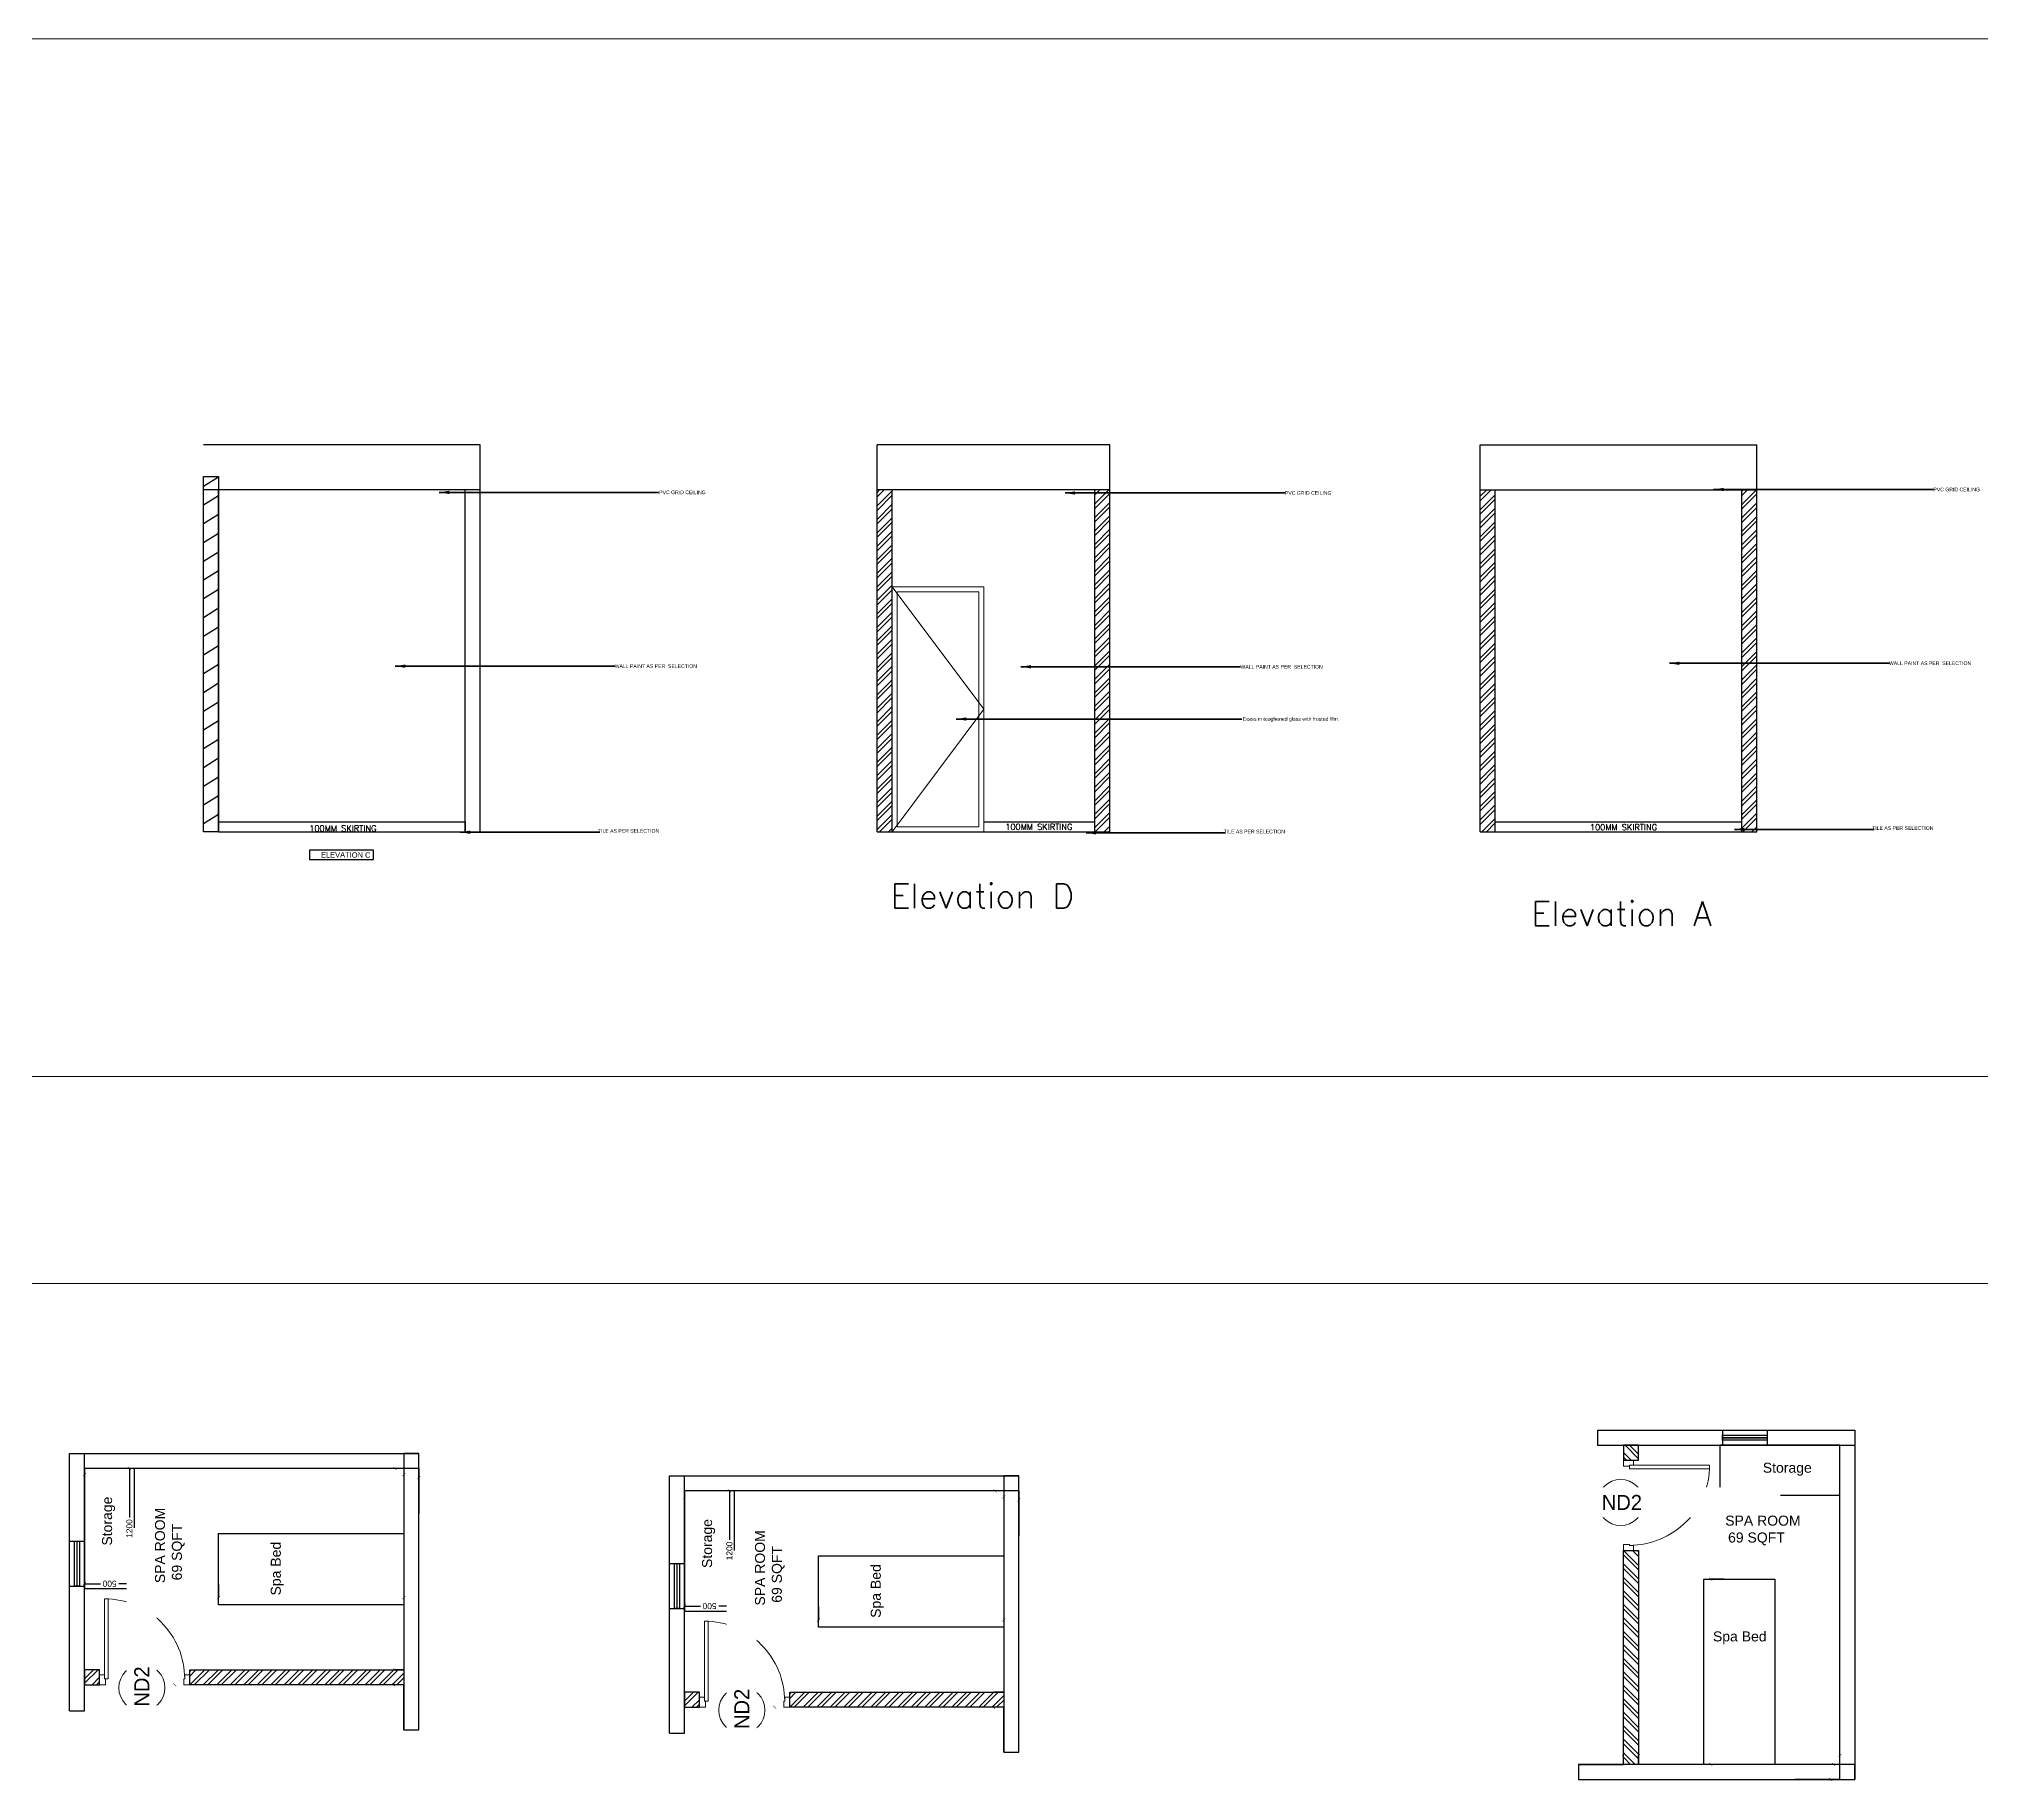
# Model space of a CAD drawing. Header units: millimetres. Extents: x 1464389 to 1998638, y -29162 to 256806.
# Drawn here: x 1625956 to 1645350, y 165906 to 183305 of the extents above; entities that cross this region are included whole.
import ezdxf

# ---------------------------------------------------------------- set-up
doc = ezdxf.new("R2010")
doc.units = ezdxf.units.MM
doc.header["$LTSCALE"] = 15
doc.layers.get('0').update_dxf_attribs({"lineweight": 5})
for name, color, linetype in [('A-TEXT', 4, 'Continuous'), ('A-WNDW', 4, 'Continuous'), ('GFC Walls', 14, 'Continuous'), ('Layer 1', 7, 'Continuous'), ('NEW WALL', 5, 'Continuous'), ('Text', 250, 'Continuous'), ('Tile', 251, 'Continuous'), ('Walls & Columns', 7, 'Continuous')]:
    doc.layers.add(name, color=color, linetype=linetype)
for name, color, linetype, lineweight in [('dimension', 1, 'Continuous', 25), ('DOOR', 124, 'Continuous', 9), ('floor raising', 210, 'Continuous', 9), ('Hatch', 252, 'Continuous', 15), ('leader', 10, 'Continuous', 18), ('ledge wall line', 252, 'Continuous', 13), ('LS_DR_Door', 34, 'Continuous', 5), ('LS_DR_TEXT', 7, 'Continuous', 13), ('wall', 50, 'Continuous', 30)]:
    doc.layers.add(name, color=color, linetype=linetype, lineweight=lineweight)
doc.layers.add('Furnitures', color=7, linetype='Continuous', lineweight=25, true_color=0x753b00)
doc.styles.add('ARIAL', font='arial.ttf')
doc.styles.add('ROMANS', font='romans.shx')
doc.dimstyles.new('MD50', dxfattribs={"dimscale": 50, "dimtxt": 1.9, "dimasz": 1.3, "dimexe": 1.3, "dimexo": 2.38, "dimgap": 1, "dimtad": 1, "dimdec": 0, "dimzin": 3, "dimdsep": 46, "dimtxsty": 'ROMANS', "dimblk": 'OBLIQUE', "dimcen": -1.9, "dimdle": 1.3, "dimclrd": 150, "dimclre": 150, "dimclrt": 256, "dimadec": 0, "dimazin": 0, "dimtfac": 1, "dimtdec": 0, "dimtix": 1, "dimtmove": 2, "dimatfit": 3, "dimfxl": 1, "dimtolj": 1, "dimtzin": 3, "dimarcsym": 0})
pattern_1 = [(45, (360435.32, 316717.3), (-67.351921, 67.351921), []), (45, (360480.22, 316717.3), (-67.351921, 67.351921), [])]

# ---------------------------------------------------------------- blocks, each defined once
blk = doc.blocks.new('_Oblique')
at = {"color": 0, "linetype": 'ByBlock', "lineweight": -2}
blk.add_line((-0.5, -0.5), (0.5, 0.5), dxfattribs=at)
blk = doc.blocks.new('_ArchTick')
at = {"color": 0, "linetype": 'ByBlock', "const_width": 0.15}
blk.add_lwpolyline([(-0.5, -0.5), (0.5, 0.5)], dxfattribs=at)
blk = doc.blocks.new('D900')
for points in [[(0, 840), (0, 900), (100, 900), (100, 850), (60, 850), (60, 840)], [(0, 60), (0, 0), (100, 0), (100, 50), (60, 50), (60, 60)]]:
    blk.add_lwpolyline(points, close=True)
blk.add_lwpolyline([(60, 850, -0.414214), (860, 50), (60, 50), (60, 85), (859, 85)], format="xyb")

msp = doc.modelspace()

# ---------------------------------------------------------------- hatches: boundary and pattern name
at = {"layer": 'Hatch', "ltscale": 0.25}
h = msp.add_hatch(dxfattribs=at)
h.set_pattern_fill('ANSI32', color=256, scale=10)
h.set_pattern_definition(pattern_1)
h.paths.add_polyline_path([(1634475.1, 178802.2), (1634325.1, 178802.2), (1634325.1, 175387.2), (1634475.1, 175387.2), (1634475.1, 177832.2)])
h.paths.add_polyline_path([(1636650.2, 178802.2), (1636499.5, 178802.2), (1636499.5, 175387.2), (1636650.2, 175387.2)])
h = msp.add_hatch(dxfattribs=at)
h.set_pattern_fill('ANSI32', color=256, scale=10)
h.set_pattern_definition(pattern_1)
h.paths.add_polyline_path([(1640497.9, 178802.2), (1640347.9, 178802.2), (1640347.9, 175387.2), (1640497.9, 175387.2)])
h.paths.add_polyline_path([(1643109.7, 178802.2), (1642959.7, 178802.2), (1642959.7, 175387.2), (1643109.7, 175387.2)])
at = {"layer": 'Layer 1', "ltscale": 0.25}
h = msp.add_hatch(dxfattribs=at)
h.set_pattern_fill('ANSI31', color=8, scale=50, angle=167)
h.set_pattern_definition([(212, (731964.1, 355793.56), (84.124683, -134.627635), [])])
h.paths.add_polyline_path([(1627749.4, 178934.2), (1627599.4, 178934.2), (1627599.4, 175387.2), (1627749.4, 175387.2)])

# ---------------------------------------------------------------- linework, layer by layer
at = {"color": 1}
for p, q in [((1642765.8, 169335.3), (1643214.8, 169335.3)), ((1626337.3, 167854.2), (1626337.3, 168303.2)), ((1632328.2, 167630.4), (1632328.2, 168079.4))]:
    msp.add_line(p, q, dxfattribs=at)
at = {"ltscale": 0.25}
for points in [[(1662718.6, 183305.3), (1615220.4, 183305.3)], [(1634475.1, 177832.2), (1635391.5, 176609.7), (1634475.1, 175387.2)], [(1662718.6, 172943.6), (1615220.4, 172943.6)], [(1662718.6, 170874), (1615220.4, 170874)]]:
    msp.add_lwpolyline(points, dxfattribs=at)
for centre in [(1641750.2, 168687.9), (1641750.2, 168687.9), (1626984.7, 166838.6), (1626984.7, 166838.6), (1632975.5, 166614.8), (1632975.5, 166614.8)]:
    msp.add_circle(centre, 230.2)
at = {"layer": 'A-WNDW', "ltscale": 0.5}
for p, q in [((1641518.8, 169410.3), (1641518.8, 169260.3)), ((1642765.8, 169410.3), (1642765.8, 169260.3)), ((1642765.8, 169335.3), (1643214.8, 169335.3)), ((1643214.8, 169410.3), (1643214.8, 169260.3)), ((1626262.3, 168303.2), (1626412.3, 168303.2)), ((1626337.3, 167854.2), (1626337.3, 168303.2)), ((1632253.2, 168079.4), (1632403.2, 168079.4)), ((1632328.2, 167630.4), (1632328.2, 168079.4)), ((1626262.3, 167854.2), (1626412.3, 167854.2)), ((1632253.2, 167630.4), (1632403.2, 167630.4)), ((1626262.3, 166607.2), (1626412.3, 166607.2)), ((1632253.2, 166383.4), (1632403.2, 166383.4))]:
    msp.add_line(p, q, dxfattribs=at)
for points in [[(1641518.8, 169360.3), (1641518.8, 169310.3)], [(1641518.8, 169360.3), (1641518.8, 169310.3)], [(1626312.3, 166607.2), (1626362.3, 166607.2)], [(1626312.3, 166607.2), (1626362.3, 166607.2)], [(1632303.2, 166383.4), (1632353.2, 166383.4)], [(1632303.2, 166383.4), (1632353.2, 166383.4)]]:
    msp.add_lwpolyline(points, dxfattribs=at)
at = {"layer": 'A-WNDW', "ltscale": 0.5, "const_width": 14.1}
for points in [[(1642765.8, 169335.3), (1643214.8, 169335.3)], [(1642765.8, 169335.3), (1643214.8, 169335.3)], [(1626337.3, 167854.2), (1626337.3, 168303.2)], [(1626337.3, 167854.2), (1626337.3, 168303.2)], [(1632328.2, 167630.4), (1632328.2, 168079.4)], [(1632328.2, 167630.4), (1632328.2, 168079.4)]]:
    msp.add_lwpolyline(points, dxfattribs=at)
at = {"layer": 'A-WNDW', "ltscale": 0.5}
for points in [[(1642765.8, 169360.3), (1643214.8, 169360.3), (1643214.8, 169310.3), (1642765.8, 169310.3)], [(1642765.8, 169360.3), (1643214.8, 169360.3), (1643214.8, 169310.3), (1642765.8, 169310.3)], [(1626312.3, 167854.2), (1626312.3, 168303.2), (1626362.3, 168303.2), (1626362.3, 167854.2)], [(1626312.3, 167854.2), (1626312.3, 168303.2), (1626362.3, 168303.2), (1626362.3, 167854.2)], [(1632303.2, 167630.4), (1632303.2, 168079.4), (1632353.2, 168079.4), (1632353.2, 167630.4)], [(1632303.2, 167630.4), (1632303.2, 168079.4), (1632353.2, 168079.4), (1632353.2, 167630.4)]]:
    msp.add_lwpolyline(points, close=True, dxfattribs=at)
at = {"layer": 'dimension', "color": 251}
for p, q in [((1642739.8, 169260.3), (1642789.3, 169260.3)), ((1643939.8, 169260.3), (1643877.6, 169260.3)), ((1626412.3, 169028.2), (1626412.3, 168965.9)), ((1626859.9, 169031.2), (1626859.9, 168539.8)), ((1626912.3, 169028.2), (1626859.9, 169028.2)), ((1629599.8, 169028.6), (1629511.4, 169028.6)), ((1629599.8, 169028.6), (1629599.8, 168965.9)), ((1632403.2, 168804.4), (1632403.2, 168742.2)), ((1632850.7, 168807.4), (1632850.7, 168316.1)), ((1632903.2, 168804.4), (1632850.7, 168804.4)), ((1635590.7, 168804.9), (1635502.3, 168804.9)), ((1635590.7, 168804.9), (1635590.7, 168742.2)), ((1642739.8, 168760.3), (1642739.8, 168812.7)), ((1642739.8, 168760.3), (1642789.3, 168760.3)), ((1643939.8, 168760.3), (1643939.8, 168812.7)), ((1626859.9, 167825.2), (1626859.9, 168316.5)), ((1632850.7, 167601.4), (1632850.7, 168092.7)), ((1626409.3, 167877.7), (1626571.1, 167877.7)), ((1626412.3, 167828.2), (1626412.3, 167877.7)), ((1626915.3, 167877.7), (1626753.5, 167877.7)), ((1626912.3, 167828.2), (1626859.9, 167828.2)), ((1626912.3, 167828.2), (1626912.3, 167877.7)), ((1627749.8, 167869.5), (1627749.8, 167738.5)), ((1629599.8, 167869.5), (1629599.8, 167738.5)), ((1642781.1, 167922.7), (1642650.1, 167922.7)), ((1632400.2, 167654), (1632562, 167654)), ((1632403.2, 167604.4), (1632403.2, 167654)), ((1632906.2, 167654), (1632744.4, 167654)), ((1632903.2, 167604.4), (1632850.7, 167604.4)), ((1632903.2, 167604.4), (1632903.2, 167654)), ((1633740.7, 167645.8), (1633740.7, 167514.7)), ((1635590.7, 167645.8), (1635590.7, 167514.7)), ((1629599.9, 167016.9), (1629511.4, 167016.9)), ((1635590.7, 166793.2), (1635502.3, 166793.2)), ((1641928.6, 166072.7), (1641928.6, 166161.2)), ((1642781.1, 166072.7), (1642650.1, 166072.7)), ((1643940.2, 166072.8), (1643877.6, 166072.8)), ((1643940.2, 166072.8), (1643940.2, 166161.2))]:
    msp.add_line(p, q, dxfattribs=at)
at = {"layer": 'floor raising', "color": 251}
for p, q in [((1627312.3, 166866.9), (1627312.3, 166866.9)), ((1629599.9, 166866.9), (1629497.8, 166866.9)), ((1633303.2, 166643.2), (1633303.2, 166643.2)), ((1635590.7, 166643.2), (1635488.6, 166643.2)), ((1641778.6, 166072.7), (1641778.6, 166174.8))]:
    msp.add_line(p, q, dxfattribs=at)
at = {"layer": 'Furnitures'}
for p, q in [((1643939.8, 169260.3), (1642739.8, 169260.3)), ((1642739.8, 169260.3), (1642739.8, 168760.3)), ((1643939.8, 168760.3), (1643939.8, 169260.3)), ((1626412.3, 169028.2), (1626412.3, 167828.2)), ((1626912.3, 169028.2), (1626412.3, 169028.2)), ((1626912.3, 167828.2), (1626912.3, 169028.2)), ((1629749.8, 169028.5), (1629749.8, 169028.5)), ((1629749.8, 169028.5), (1629749.8, 168578.5)), ((1632403.2, 168804.4), (1632403.2, 167604.4)), ((1632903.2, 168804.4), (1632403.2, 168804.4)), ((1632903.2, 167604.4), (1632903.2, 168804.4)), ((1635740.7, 168804.8), (1635740.7, 168804.8)), ((1635740.7, 168804.8), (1635740.7, 168354.8)), ((1642739.8, 168760.3), (1643939.8, 168760.3)), ((1627749.8, 167667.9), (1627749.8, 168377.9)), ((1627749.8, 168377.9), (1629599.8, 168377.9)), ((1629599.8, 168377.9), (1629599.8, 167667.9)), ((1633740.7, 167444.2), (1633740.7, 168154.2)), ((1633740.7, 168154.2), (1635590.7, 168154.2)), ((1635590.7, 168154.2), (1635590.7, 167444.2)), ((1626412.3, 167828.2), (1626912.3, 167828.2)), ((1642579.6, 166072.7), (1642579.6, 167922.7)), ((1642579.6, 167922.7), (1643289.6, 167922.7)), ((1643289.6, 167922.7), (1643289.6, 166072.7)), ((1629599.8, 167667.9), (1627749.8, 167667.9)), ((1632403.2, 167604.4), (1632903.2, 167604.4)), ((1635590.7, 167444.2), (1633740.7, 167444.2)), ((1641778.6, 166072.7), (1641778.6, 167272.7)), ((1629599.9, 166866.9), (1628399.9, 166866.9)), ((1629599.9, 166417.2), (1629599.9, 166866.9)), ((1635590.7, 166643.2), (1634390.7, 166643.2)), ((1635590.7, 166193.4), (1635590.7, 166643.2)), ((1641328.8, 166072.7), (1641778.6, 166072.7)), ((1643289.6, 166072.7), (1642579.6, 166072.7)), ((1643940.2, 165922.8), (1643490.2, 165922.8)), ((1643940.2, 165922.8), (1643940.2, 165922.8))]:
    msp.add_line(p, q, dxfattribs=at)
at = {"layer": 'GFC Walls'}
for p, q in [((1641518.8, 169410.3), (1644089.8, 169410.3)), ((1626262.3, 166607.2), (1626262.3, 169178.2)), ((1626412.3, 166607.2), (1626412.3, 169178.2)), ((1641518.8, 169260.3), (1644089.8, 169260.3)), ((1632253.2, 166383.4), (1632253.2, 168954.4)), ((1632403.2, 166383.4), (1632403.2, 168954.4))]:
    msp.add_line(p, q, dxfattribs=at)
at = {"layer": 'GFC Walls', "ltscale": 0.5}
for p, q in [((1644089.8, 169410.3), (1644089.8, 169260.3)), ((1626262.3, 169178.2), (1626412.3, 169178.2)), ((1632253.2, 168954.4), (1632403.2, 168954.4))]:
    msp.add_line(p, q, dxfattribs=at)
at = {"layer": 'ledge wall line', "linetype": 'Continuous'}
for p, q in [((1641854.7, 169110.1), (1641778.6, 169186.2)), ((1641809.8, 169110.1), (1641778.6, 169141.3)), ((1641928.6, 169126), (1641794.3, 169260.3)), ((1641928.6, 169170.9), (1641839.2, 169260.3)), ((1641928.6, 168059.4), (1641778.6, 168209.4)), ((1641928.6, 168014.5), (1641778.6, 168164.5)), ((1641928.6, 168149.2), (1641867.2, 168210.6)), ((1641928.6, 168194.1), (1641912.1, 168210.6)), ((1641928.6, 167924.7), (1641778.6, 168074.7)), ((1641928.6, 167879.8), (1641778.6, 168029.8)), ((1641928.6, 167790), (1641778.6, 167940)), ((1641928.6, 167745.1), (1641778.6, 167895.1)), ((1641928.6, 167655.3), (1641778.6, 167805.3)), ((1641928.6, 167610.4), (1641778.6, 167760.4)), ((1641928.6, 167520.6), (1641778.6, 167670.6)), ((1641928.6, 167475.7), (1641778.6, 167625.7)), ((1641928.6, 167385.9), (1641778.6, 167535.9)), ((1641928.6, 167341), (1641778.6, 167491)), ((1641928.6, 167251.2), (1641778.6, 167401.2)), ((1641928.6, 167206.3), (1641778.6, 167356.3)), ((1641928.6, 167116.5), (1641778.6, 167266.5)), ((1641928.6, 167071.6), (1641778.6, 167221.6)), ((1626546.6, 167016.9), (1626412.3, 166882.7)), ((1626501.7, 167016.9), (1626412.3, 166927.6)), ((1627523.4, 167016.9), (1627462, 166955.6)), ((1627478.5, 167016.9), (1627462, 167000.5)), ((1627613.2, 167016.9), (1627463.2, 166866.9)), ((1627658.1, 167016.9), (1627508.1, 166866.9)), ((1627747.9, 167016.9), (1627597.9, 166866.9)), ((1627792.8, 167016.9), (1627642.8, 166866.9)), ((1627882.6, 167016.9), (1627732.6, 166866.9)), ((1627927.5, 167016.9), (1627777.5, 166866.9)), ((1628017.3, 167016.9), (1627867.3, 166866.9)), ((1628062.2, 167016.9), (1627912.2, 166866.9)), ((1628152, 167016.9), (1628002, 166866.9)), ((1628196.9, 167016.9), (1628046.9, 166866.9)), ((1628286.7, 167016.9), (1628136.7, 166866.9)), ((1628331.6, 167016.9), (1628181.6, 166866.9)), ((1628421.4, 167016.9), (1628271.4, 166866.9)), ((1628466.3, 167016.9), (1628316.3, 166866.9)), ((1628556.1, 167016.9), (1628406.1, 166866.9)), ((1628601, 167016.9), (1628451, 166866.9)), ((1628690.8, 167016.9), (1628540.8, 166866.9)), ((1628735.7, 167016.9), (1628585.7, 166866.9)), ((1628825.5, 167016.9), (1628675.5, 166866.9)), ((1628870.4, 167016.9), (1628720.4, 166866.9)), ((1628960.2, 167016.9), (1628810.2, 166866.9)), ((1629005.1, 167016.9), (1628855.1, 166866.9)), ((1629094.9, 167016.9), (1628944.9, 166866.9)), ((1629139.8, 167016.9), (1628989.8, 166866.9)), ((1629229.6, 167016.9), (1629079.6, 166866.9)), ((1629274.5, 167016.9), (1629124.5, 166866.9)), ((1629364.3, 167016.9), (1629214.3, 166866.9)), ((1629409.2, 167016.9), (1629259.2, 166866.9)), ((1629499, 167016.9), (1629349, 166866.9)), ((1629543.9, 167016.9), (1629393.9, 166866.9)), ((1641928.6, 166981.8), (1641778.6, 167131.8)), ((1641928.6, 166936.9), (1641778.6, 167086.9)), ((1641928.6, 166847.1), (1641778.6, 166997.1)), ((1626562.5, 166943.1), (1626486.4, 166866.9)), ((1626562.5, 166898.2), (1626531.3, 166866.9)), ((1629599.9, 166983.1), (1629483.7, 166866.9)), ((1629599.9, 166938.2), (1629528.6, 166866.9)), ((1632537.4, 166793.2), (1632403.2, 166659)), ((1632492.5, 166793.2), (1632403.2, 166703.9)), ((1633514.2, 166793.2), (1633452.9, 166731.8)), ((1633469.3, 166793.2), (1633452.9, 166776.7)), ((1633604, 166793.2), (1633454, 166643.2)), ((1633648.9, 166793.2), (1633498.9, 166643.2)), ((1633738.7, 166793.2), (1633588.7, 166643.2)), ((1633783.6, 166793.2), (1633633.6, 166643.2)), ((1633873.4, 166793.2), (1633723.4, 166643.2)), ((1633918.3, 166793.2), (1633768.3, 166643.2)), ((1634008.1, 166793.2), (1633858.1, 166643.2)), ((1634053, 166793.2), (1633903, 166643.2)), ((1634142.8, 166793.2), (1633992.8, 166643.2)), ((1634187.7, 166793.2), (1634037.7, 166643.2)), ((1634277.6, 166793.2), (1634127.6, 166643.2)), ((1634322.5, 166793.2), (1634172.5, 166643.2)), ((1634412.3, 166793.2), (1634262.3, 166643.2)), ((1634457.2, 166793.2), (1634307.2, 166643.2)), ((1634547, 166793.2), (1634397, 166643.2)), ((1634591.9, 166793.2), (1634441.9, 166643.2)), ((1634681.7, 166793.2), (1634531.7, 166643.2)), ((1634726.6, 166793.2), (1634576.6, 166643.2)), ((1634816.4, 166793.2), (1634666.4, 166643.2)), ((1634861.3, 166793.2), (1634711.3, 166643.2)), ((1634951.1, 166793.2), (1634801.1, 166643.2)), ((1634996, 166793.2), (1634846, 166643.2)), ((1635085.8, 166793.2), (1634935.8, 166643.2)), ((1635130.7, 166793.2), (1634980.7, 166643.2)), ((1635220.5, 166793.2), (1635070.5, 166643.2)), ((1635265.4, 166793.2), (1635115.4, 166643.2)), ((1635355.2, 166793.2), (1635205.2, 166643.2)), ((1635400.1, 166793.2), (1635250.1, 166643.2)), ((1635489.9, 166793.2), (1635339.9, 166643.2)), ((1635534.8, 166793.2), (1635384.8, 166643.2)), ((1641928.6, 166802.2), (1641778.6, 166952.2)), ((1641928.6, 166712.4), (1641778.6, 166862.4)), ((1641928.6, 166667.5), (1641778.6, 166817.5)), ((1632553.4, 166719.3), (1632477.2, 166643.2)), ((1632553.4, 166674.4), (1632522.1, 166643.2)), ((1635590.7, 166759.3), (1635474.6, 166643.2)), ((1635590.7, 166714.4), (1635519.5, 166643.2)), ((1641928.6, 166577.7), (1641778.6, 166727.7)), ((1641928.6, 166532.8), (1641778.6, 166682.8)), ((1641928.6, 166443), (1641778.6, 166593)), ((1641928.6, 166398.1), (1641778.6, 166548.1)), ((1641928.6, 166308.3), (1641778.6, 166458.3)), ((1641928.6, 166263.4), (1641778.6, 166413.4)), ((1641928.6, 166173.6), (1641778.6, 166323.6)), ((1641928.6, 166128.7), (1641778.6, 166278.7)), ((1641894.7, 166072.7), (1641778.6, 166188.9)), ((1641849.8, 166072.7), (1641778.6, 166144))]:
    msp.add_line(p, q, dxfattribs=at)
at = {"layer": 'LS_DR_Door', "ltscale": 0.25}
for points in [[(1634475.1, 175387.2), (1634475.1, 177832.2), (1635391.5, 177832.2), (1635391.5, 175387.2)], [(1634525.1, 175437.2), (1634525.1, 177782.2), (1635341.5, 177782.2), (1635341.5, 175437.2)]]:
    msp.add_lwpolyline(points, close=True, dxfattribs=at)
at = {"layer": 'NEW WALL', "ltscale": 0.25}
for p, q in [((1641928.6, 169260.3), (1641778.6, 169260.3)), ((1641778.6, 169260.3), (1641778.6, 169110.1)), ((1641928.6, 169110.1), (1641928.6, 169260.3)), ((1641778.6, 169110.1), (1641928.6, 169110.1)), ((1626412.3, 167016.9), (1626412.3, 166866.9)), ((1626562.5, 167016.9), (1626412.3, 167016.9)), ((1626562.5, 166866.9), (1626562.5, 167016.9)), ((1626412.3, 166866.9), (1626562.5, 166866.9)), ((1632403.2, 166793.2), (1632403.2, 166643.2)), ((1632553.4, 166793.2), (1632403.2, 166793.2)), ((1632553.4, 166643.2), (1632553.4, 166793.2)), ((1632403.2, 166643.2), (1632553.4, 166643.2))]:
    msp.add_line(p, q, dxfattribs=at)
for points in [[(1627599.4, 178934.2), (1627749.4, 178934.2), (1627749.4, 175387.2), (1627599.4, 175387.2)], [(1629749.9, 166417.2), (1629749.8, 169178.4), (1629599.8, 169178.4), (1629599.9, 166417.2)], [(1635740.7, 166193.4), (1635740.7, 168954.7), (1635590.7, 168954.7), (1635590.7, 166193.4)], [(1641328.8, 165922.7), (1644090.1, 165922.8), (1644090.1, 166072.8), (1641328.8, 166072.7)]]:
    msp.add_lwpolyline(points, close=True, dxfattribs=at)
for points in [[(1629749.8, 169028.5), (1626412.3, 169028.2), (1626412.3, 169178.2), (1629749.8, 169178.5)], [(1643940.1, 165922.8), (1643939.8, 169260.3), (1644089.8, 169260.3), (1644090.1, 165922.8)], [(1635740.7, 168804.7), (1632403.2, 168804.4), (1632403.2, 168954.4), (1635740.7, 168954.7)]]:
    msp.add_lwpolyline(points, dxfattribs=at)
at = {"layer": 'Text', "color": 32, "ltscale": 0.25}
msp.add_lwpolyline([(1629298.3, 175203.1), (1628658.3, 175203.1), (1628658.3, 175110.2), (1629298.3, 175110.2)], close=True, dxfattribs=at)
at = {"layer": 'Tile', "color": 251}
for p, q in [((1629746.8, 168936.2), (1629749.8, 168936.2)), ((1629749.8, 169028.4), (1629749.8, 168936.2)), ((1635740.7, 168804.7), (1635740.7, 168712.4)), ((1635737.7, 168712.4), (1635740.7, 168712.4)), ((1643847.8, 165925.8), (1643847.8, 165922.8)), ((1643940, 165922.8), (1643847.8, 165922.8))]:
    msp.add_line(p, q, dxfattribs=at)
at = {"layer": 'wall', "color": 5, "ltscale": 0.25}
for points in [[(1641778.6, 168210.6), (1641928.6, 168210.6), (1641928.6, 166072.7), (1641778.6, 166072.7)], [(1627462, 166866.9), (1627462, 167016.9), (1629599.9, 167016.9), (1629599.9, 166866.9)], [(1633452.9, 166643.2), (1633452.9, 166793.2), (1635590.7, 166793.2), (1635590.7, 166643.2)]]:
    msp.add_lwpolyline(points, close=True, dxfattribs=at)
at = {"layer": 'Walls & Columns', "ltscale": 0.25}
for p, q in [((1630361.4, 179252.2), (1627600.1, 179252.2)), ((1630361.4, 175387.2), (1630361.4, 179252.2)), ((1634325.1, 175387.2), (1634325.1, 179252.2)), ((1636650.2, 179252.2), (1634325.1, 179252.2)), ((1636650.2, 175387.2), (1636650.2, 179252.2)), ((1640347.9, 175387.2), (1640347.9, 179252.2)), ((1640347.9, 179252.2), (1643109.7, 179252.2)), ((1643109.7, 175387.2), (1643109.7, 179252.2)), ((1630361.4, 178802.2), (1627600.1, 178802.2)), ((1627749.4, 175387.2), (1627749.4, 178802.2)), ((1630211.6, 175387.2), (1630211.6, 178802.2)), ((1636650.2, 178802.2), (1634325.1, 178802.2)), ((1634475.1, 175387.2), (1634475.1, 178802.2)), ((1636499.5, 175387.2), (1636499.5, 178802.2)), ((1640347.9, 178802.2), (1643109.7, 178802.2)), ((1640497.9, 175387.2), (1640497.9, 178802.2)), ((1642959.7, 175387.2), (1642959.7, 178802.2))]:
    msp.add_line(p, q, dxfattribs=at)
for points in [[(1627749.4, 175387.2), (1627749.4, 175487.2), (1630211.6, 175487.2), (1630211.6, 175387.2)], [(1627749.4, 175387.2), (1630361.4, 175387.2)], [(1634325.1, 175387.2), (1636650.2, 175387.2)], [(1635391.5, 175487.2), (1636499.5, 175487.2)], [(1640347.9, 175387.2), (1643109.7, 175387.2)], [(1640497.9, 175487.2), (1642959.7, 175487.2)]]:
    msp.add_lwpolyline(points, dxfattribs=at)

# ---------------------------------------------------------------- block references
at = {"layer": 'dimension', "color": 251, "xscale": 30, "yscale": 30, "zscale": 30}
for p, rotation in [((1626412.3, 168965.9), 180), ((1626859.9, 169028.2), 90), ((1629511.4, 169028.6), 90), ((1632403.2, 168742.2), 180), ((1632850.7, 168804.4), 90), ((1635502.3, 168804.9), 90), ((1626412.3, 167877.7), 180), ((1626859.9, 167828.2), 270), ((1642650.1, 167922.7), 90), ((1627749.8, 167738.5), 180), ((1632403.2, 167654), 180), ((1632850.7, 167604.4), 270), ((1633740.7, 167514.7), 180), ((1629511.4, 167016.9), 270), ((1635502.3, 166793.2), 270), ((1641928.6, 166161.2), 180), ((1642650.1, 166072.7), 270), ((1643877.6, 166072.8), 270)]:
    msp.add_blockref('_ArchTick', p, dxfattribs=dict(at, rotation=rotation))
for p in [(1629599.8, 168965.9), (1635590.7, 168742.2), (1626912.3, 167877.7), (1629599.8, 167738.5), (1632903.2, 167654), (1635590.7, 167514.7), (1643940.2, 166161.2)]:
    msp.add_blockref('_ArchTick', p, dxfattribs=at)
at = {"layer": 'DOOR', "xscale": -0.999448658078491, "yscale": 0.999448658078491, "zscale": 0.999448658078491}
for p, rotation in [((1641778.6, 169110.1), 180), ((1626562.5, 166866.9), 270), ((1632553.4, 166643.2), 270)]:
    msp.add_blockref('D900', p, dxfattribs=dict(at, rotation=rotation))
at = {"layer": 'floor raising', "color": 251, "xscale": 30, "yscale": 30, "zscale": 30, "rotation": 90}
for p in [(1627312.3, 166866.9), (1629497.8, 166866.9), (1633303.2, 166643.2), (1635488.6, 166643.2)]:
    msp.add_blockref('_ArchTick', p, dxfattribs=at)
at = {"layer": 'floor raising', "color": 251, "xscale": 30, "yscale": 30, "zscale": 30}
msp.add_blockref('_ArchTick', (1641778.6, 166174.8), dxfattribs=at)
at = {"layer": 'Tile', "color": 251, "xscale": 30, "yscale": 30, "zscale": 30}
for p, rotation in [((1629749.8, 168936.2), 180), ((1635740.7, 168712.4), 180), ((1643847.8, 165922.8), 90)]:
    msp.add_blockref('_ArchTick', p, dxfattribs=dict(at, rotation=rotation))

# ---------------------------------------------------------------- texts
at = {"layer": 'Layer 1', "ltscale": 0.25, "style": 'ROMANS'}
for s, p in [('Elevation D', (1634459.6, 174622.7)), ('Elevation A', (1640858.8, 174446.7))]:
    msp.add_text(s, height=244.532, dxfattribs=at).set_placement(p)
at = {"layer": 'LS_DR_TEXT', "ltscale": 0.25, "char_height": 36.48, "width": 2655.202, "attachment_point": 3, "style": 'ARIAL'}
for s, insert in [('PVC GRID CEILING ', (1645337.4, 178823.2)), ('PVC GRID CEILING ', (1632614.1, 178794.6)), ('PVC GRID CEILING ', (1638862.6, 178788.4)), ('WALL PAINT AS PER  SELECTION ', (1645250.1, 177087.8)), ('WALL PAINT AS PER  SELECTION ', (1632526.8, 177059.2)), ('WALL PAINT AS PER  SELECTION ', (1638775.3, 177052.9)), ('Doors in toughened glass with frosted film. ', (1638939.6, 176531.3)), ('TILE AS PER SELECTION ', (1632149.8, 175413.5)), ('TILE AS PER SELECTION ', (1638398.3, 175407.2)), ('TILE AS PER SELECTION ', (1644873.1, 175442.1))]:
    msp.add_mtext(s, dxfattribs=dict(at, insert=insert))
at = {"layer": 'LS_DR_TEXT', "ltscale": 0.25, "char_height": 60, "attachment_point": 1, "style": 'ROMANS'}
for insert in [(1628608.1, 175450.9), (1635557.5, 175465.7), (1641395.2, 175461.7)]:
    msp.add_mtext_dynamic_manual_height_columns('\\pxqc;100MM SKIRTING', width=765.98, gutter_width=375, heights=[0], dxfattribs=dict(at, insert=insert))
at = {"layer": 'LS_DR_TEXT', "insert": (1629266.8, 175126.8), "char_height": 54.107, "attachment_point": 9, "rotation": 359.76961}
msp.add_mtext_dynamic_manual_height_columns('ELEVATION C', width=966.759, gutter_width=202.9, heights=[0], dxfattribs=at)
at = {"layer": 'Text', "style": 'ARIAL'}
msp.add_text('Storage', height=100, dxfattribs=at).set_placement((1643169.5, 168985.7))
for s, rotation, p in [('Storage', 90, (1626686.8, 168257.9)), ('   SPA ROOM', 90, (1627215.3, 167766.1)), ('   SPA ROOM', 360, (1642677.8, 168457.3)), ('69 SQFT', 90, (1627383.8, 167910.9)), ('Storage', 90, (1632677.7, 168034.1)), ('   SPA ROOM', 90, (1633206.2, 167542.4)), ('69 SQFT', 360, (1642822.6, 168288.8)), ('Spa Bed', 90, (1628371.4, 167760.1)), ('69 SQFT', 90, (1633374.6, 167687.2)), ('Spa Bed', 90, (1634362.3, 167536.4)), ('Spa Bed', 360, (1642671.8, 167301.1))]:
    msp.add_text(s, height=100, rotation=rotation, dxfattribs=at).set_placement(p)

# ---------------------------------------------------------------- leaders
at = {"layer": 'leader', "color": 1, "ltscale": 0.25}
for points in [[(1642677.3, 178804.6), (1644870.9, 178804.6)], [(1629954, 178776), (1632147.6, 178776)], [(1636202.5, 178769.8), (1638396.1, 178769.8)], [(1642237.1, 177069.2), (1644430.6, 177069.2)], [(1629513.7, 177040.6), (1631707.3, 177040.6)], [(1635762.3, 177034.4), (1637955.9, 177034.4)], [(1635116.7, 176512.5), (1637967.3, 176512.5)], [(1630163.1, 175381.9), (1631557.4, 175381.9)], [(1636411.6, 175375.6), (1637806, 175375.6)], [(1642886.4, 175410.5), (1644280.8, 175410.5)]]:
    msp.add_leader(points, dimstyle='MD50', override={"dimtxt": 2, "dimasz": 2, "dimgap": 1, "dimtad": 0, "dimclrd": 256, "dimclre": 8, "dimclrt": 1, "dimfxl": 30, "dimlwd": 65535, "dimlwe": 65535, "dimarcsym": 2}, dxfattribs=at)

# ---------------------------------------------------------------- next in the draw order: texts
at = {"layer": 'A-TEXT', "insert": (1641561.9, 168764.1), "char_height": 150, "width": 1706.878, "attachment_point": 1, "bg_fill": 2}
msp.add_mtext('ND2', dxfattribs=at)
at = {"layer": 'dimension', "color": 1, "char_height": 60, "attachment_point": 5, "style": 'ARIAL', "bg_fill": 3, "box_fill_scale": 1.1, "bg_fill_color": 256, "bg_fill_true_color": 13158600, "bg_fill_transparency": 0}
for s, insert, rotation in [('\\A1;1200', (1626859.9, 168428.2), 90), ('\\A1;1200', (1632850.7, 168204.4), 90), ('\\A1;500', (1626662.3, 167877.7), 180), ('\\A1;500', (1632653.2, 167654), 180)]:
    msp.add_mtext(s, dxfattribs=dict(at, insert=insert, rotation=rotation))

# ---------------------------------------------------------------- next in the draw order: texts
at = {"layer": 'A-TEXT', "char_height": 150, "width": 1706.878, "attachment_point": 1, "rotation": 90, "bg_fill": 2}
for insert in [(1626908.5, 166650.3), (1632899.4, 166426.5)]:
    msp.add_mtext('ND2', dxfattribs=dict(at, insert=insert))

doc.saveas('drawing.dxf')
